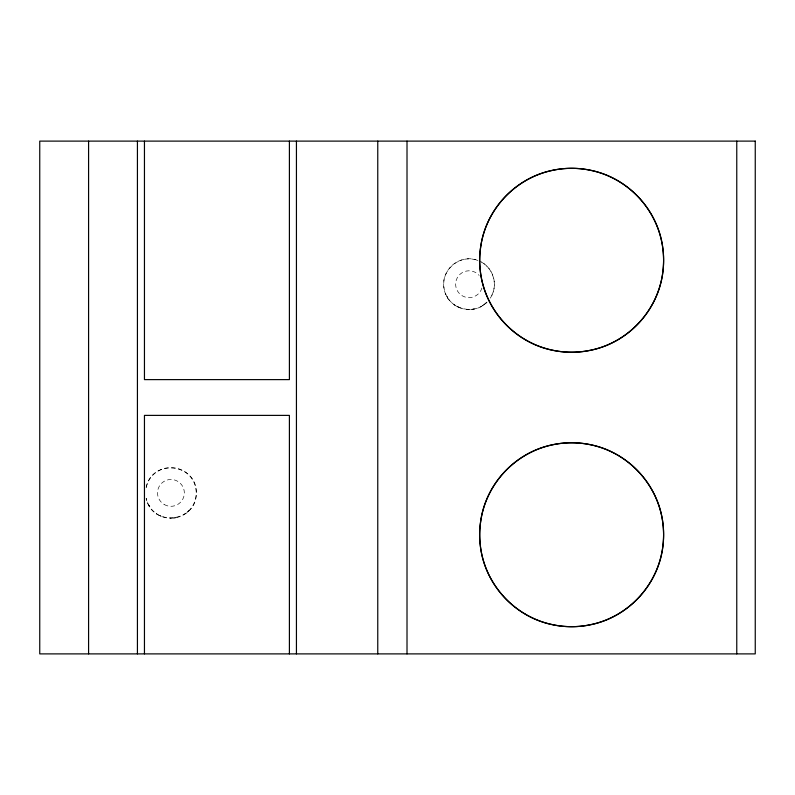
<?xml version="1.0" encoding="UTF-8"?>
<svg xmlns="http://www.w3.org/2000/svg" width="795" height="795" viewBox="0 0 795 795"><rect width="100%" height="100%" fill="white"/><g stroke="black" fill="none" stroke-linecap="round" stroke-linejoin="round"><path stroke-width="0.6" stroke-dasharray="3.98 2.98" d="M146.191 487.395C151.805 458.377 197.09 463.356 196.266 492.9C197.09 522.444 151.805 527.423 146.191 498.405M490.187 298.195C498.962 285.693 493.178 266.474 478.958 260.889M477.795 260.492C460.057 252.919 439.307 271.135 444.316 289.718C447.665 308.679 474.188 316.36 487.037 301.981M187.133 512.378L188.842 510.817L184.122 514.534M485.258 303.69L486.967 302.13A25.341 25.341 0 0 1 453.866 304.495A25.341 25.341 0 0 1 446.81 272.069A25.341 25.341 0 0 1 477.904 260.472M482.247 305.846L486.967 302.13M471.823 309.404L473.989 309.066L468.126 309.533M173.698 518.092L175.864 517.754L170.001 518.221M457.463 306.751L459.351 307.625L454.303 304.823M159.338 515.438L161.226 516.313L156.178 513.51M446.949 296.615L447.983 298.294L445.379 293.266M148.824 505.302L149.858 506.981L147.254 501.953M146.161 487.514A25.341 25.341 0 0 1 185.126 471.912A25.341 25.341 0 0 1 185.126 513.888A25.341 25.341 0 0 1 146.161 498.286M481.194 261.972A25.341 25.341 0 0 1 490.366 297.916M481.919 287.989A13.416 13.416 0 0 1 462.899 296.137A13.416 13.416 0 0 1 458.506 275.915A13.416 13.416 0 0 1 479.186 275.428M164.217 504.517A13.416 13.416 0 0 0 184.341 492.9A13.416 13.416 0 0 0 164.217 481.283A13.416 13.416 0 0 0 164.217 504.517"/><path stroke-width="1.19" d="M736.766 141.113L736.766 653.888M407.01 141.113L407.01 653.888M377.764 141.113L377.764 653.888M296.436 141.113L296.436 653.888M289.4 141.113L289.4 379.613L144.452 379.613L144.452 141.113M289.4 653.888L289.4 415.387L144.452 415.387L144.452 653.888M137.426 141.113L137.426 653.888M88.583 141.113L88.583 653.888M481.015 244.731L480.279 249.839A72.852 57.558 -90 0 0 480.279 270.707C484.105 308.818 514.246 342.257 551.73 350.048A146.27 115.553 90 0 0 591.55 350.038C629.044 342.267 659.184 308.808 663.01 270.707A72.852 57.558 -90 0 0 663.01 249.839C659.184 211.728 629.044 178.289 591.559 170.498A146.27 115.553 90 0 0 551.74 170.508C516.005 177.971 486.749 208.678 481.015 244.731M481.015 519.185L480.279 524.293A72.852 57.558 -90 0 0 480.279 545.161C484.105 583.272 514.246 616.711 551.73 624.502A146.27 115.553 -90 0 0 591.55 624.492C629.044 616.721 659.184 583.262 663.01 545.161A72.852 57.558 -90 0 0 663.01 524.293C659.184 486.182 629.044 452.743 591.559 444.952A146.27 115.553 90 0 0 551.74 444.962C516.005 452.425 486.749 483.131 481.015 519.185M755.25 141.113L39.75 141.113L39.75 653.888L755.25 653.888L755.25 141.113M525.664 339.912A91.952 91.952 0 0 0 663.596 260.273A91.952 91.952 0 0 0 525.664 180.634A91.952 91.952 0 0 0 525.664 339.912M525.664 614.366A91.952 91.952 0 0 0 663.596 534.727A91.952 91.952 0 0 0 525.664 455.088A91.952 91.952 0 0 0 525.664 614.366"/></g></svg>
